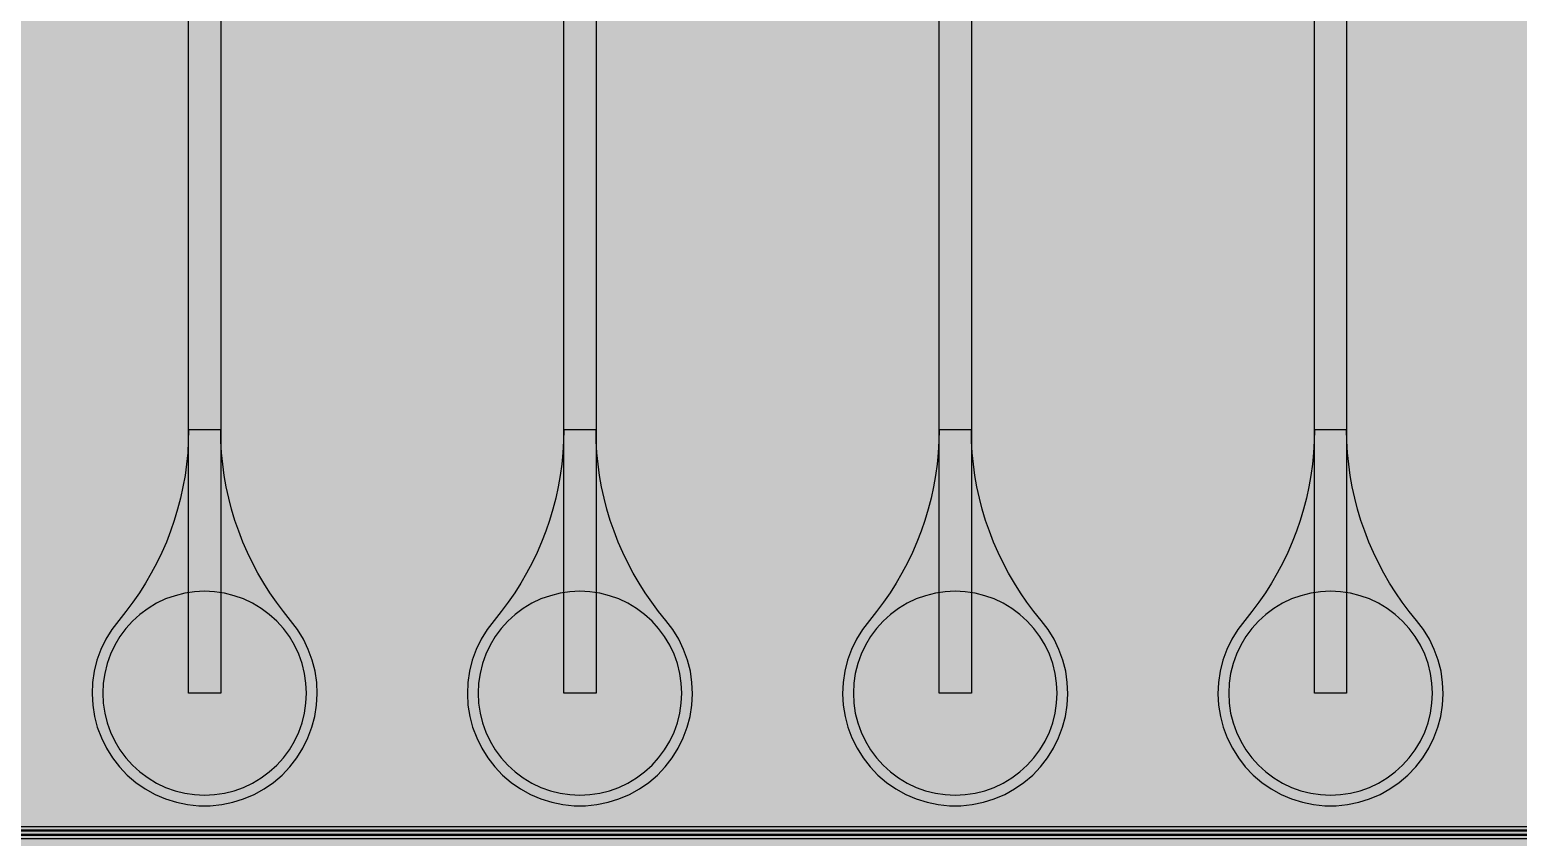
# Model space of a CAD drawing. Header units: metres. Extents: x -7231 to 10969, y -37556 to 1873.
# Drawn here: x -4007 to -2618, y -34805 to -34053 of the extents above; entities that cross this region are included whole.
import ezdxf

# ---------------------------------------------------------------- set-up
doc = ezdxf.new("R2010")
doc.units = ezdxf.units.M
for name, color, linetype in [('Metal1', 4, 'CONTINUOUS'), ('Metal2', 3, 'CONTINUOUS'), ('Polyimide', 7, 'CONTINUOUS'), ('Polyimide_Negative', 5, 'CONTINUOUS')]:
    doc.layers.add(name, color=color, linetype=linetype)

msp = doc.modelspace()

# ---------------------------------------------------------------- hatches: boundary and pattern name
at = {"layer": 'Polyimide'}
msp.add_hatch(color=7, dxfattribs=at).paths.add_polyline_path([(4065.7, -468), (4066.7, -502), (4068.5, -536), (4071.4, -570), (4075.5, -604), (4081, -638), (4088, -672), (4096.5, -706), (4106.6, -740), (4118.3, -774), (4131.6, -808), (4146.5, -842), (4162.9, -876), (4180.7, -910), (4199.8, -944), (4220.2, -978), (4241.7, -1012), (4264.2, -1046), (4287.5, -1080), (4311.5, -1114), (4336, -1148), (4360.9, -1182), (4385.9, -1216), (4410.9, -1250), (4435.7, -1284), (4460.2, -1318), (4484.2, -1352), (4507.5, -1385.9), (4530, -1419.9), (4551.5, -1453.9), (4571.9, -1487.9), (4591.1, -1521.9), (4608.9, -1555.9), (4625.3, -1589.9), (4640.1, -1623.9), (4653.4, -1657.9), (4665.1, -1691.9), (4675.2, -1725.9), (4683.7, -1759.9), (4690.7, -1793.9), (4696.2, -1827.9), (4700.3, -1861.9), (4703.2, -1895.9), (4705.1, -1929.9), (4706.1, -1963.9), (4706.4, -1997.9), (4706.5, -2031.9), (4706.5, -4793), (4710, -4838.4), (4720.2, -4882.7), (4737.1, -4925), (4760.1, -4964.2), (4788.9, -4999.5), (4822.6, -5030), (4860.5, -5055.1), (4901.8, -5074.2), (4901.8, -5074.2), (4970.7, -5105.2), (5034.7, -5145.3), (5092.8, -5193.5), (5143.8, -5249.2), (5186.9, -5311.2), (5221.2, -5378.4), (5246.2, -5449.7), (5261.4, -5523.7), (5266.5, -5599), (5261.4, -5674.3), (5246.2, -5748.3), (5221.2, -5819.6), (5186.9, -5886.8), (5143.8, -5948.8), (5092.8, -6004.5), (5034.7, -6052.7), (4970.7, -6092.8), (4901.8, -6123.8), (4860.5, -6142.9), (4822.6, -6168), (4788.9, -6198.5), (4760.1, -6233.8), (4737.1, -6273), (4720.2, -6315.3), (4710, -6359.6), (4706.5, -6405), (4706.5, -9221.5), (4710, -9266.9), (4720.2, -9311.2), (4737.1, -9353.5), (4760.1, -9392.7), (4788.9, -9428), (4822.6, -9458.5), (4860.5, -9483.6), (4901.8, -9502.7), (4970.7, -9533.7), (5034.7, -9573.8), (5092.8, -9622), (5143.8, -9677.7), (5186.9, -9739.7), (5221.2, -9806.9), (5246.2, -9878.2), (5261.4, -9952.2), (5266.5, -10027.5), (5261.4, -10102.8), (5246.2, -10176.8), (5221.2, -10248.1), (5186.9, -10315.3), (5143.8, -10377.3), (5092.8, -10433), (5034.7, -10481.2), (4970.7, -10521.3), (4901.8, -10552.3), (4860.5, -10571.4), (4822.6, -10596.5), (4788.9, -10627), (4760.1, -10662.3), (4737.1, -10701.5), (4720.2, -10743.8), (4710, -10788.1), (4706.5, -10833.5), (4706.5, -13650), (4710, -13695.4), (4720.2, -13739.7), (4737.1, -13782), (4760.1, -13821.2), (4788.9, -13856.5), (4822.6, -13887), (4860.5, -13912.1), (4901.8, -13931.2), (4970.7, -13962.2), (5034.7, -14002.2), (5092.8, -14050.5), (5143.8, -14106.2), (5186.9, -14168.2), (5221.2, -14235.4), (5246.2, -14306.7), (5261.4, -14380.7), (5266.5, -14456), (5261.4, -14531.3), (5246.2, -14605.3), (5221.2, -14676.5), (5186.9, -14743.8), (5143.8, -14805.8), (5092.8, -14861.5), (5034.7, -14909.7), (4970.7, -14949.8), (4901.8, -14980.8), (4860.5, -14999.9), (4822.6, -15025), (4788.9, -15055.5), (4760.1, -15090.8), (4737.1, -15130), (4720.2, -15172.3), (4710, -15216.6), (4706.5, -15262), (4706.5, -15456), (4720.9, -15750), (4764.1, -16041.3), (4835.7, -16326.8), (4934.9, -16604), (5060.7, -16870.2), (5212.1, -17122.7), (5387.5, -17359.2), (5585.2, -17577.3), (5803.3, -17775), (6039.8, -17950.4), (6292.3, -18101.8), (6558.4, -18227.6), (6835.6, -18326.8), (7121.2, -18398.3), (7412.4, -18441.5), (7706.5, -18456), (9969, -18456), (10047.4, -18459.8), (10125.1, -18471.4), (10201.2, -18490.4), (10275.2, -18516.9), (10346.1, -18550.5), (10413.5, -18590.8), (10476.5, -18637.6), (10534.7, -18690.3), (10587.4, -18748.5), (10634.2, -18811.5), (10674.5, -18878.9), (10708.1, -18949.8), (10734.6, -19023.8), (10753.6, -19099.9), (10765.2, -19177.6), (10769, -19256), (10769, -20895.8), (10730.2, -20951.4), (10694.6, -21009.1), (10662.2, -21068.6), (10633.2, -21129.9), (10607.6, -21192.7), (10585.5, -21256.7), (10566.9, -21322), (10552, -21388.1), (10540.8, -21455), (10533.4, -21522.3), (10529.6, -21590), (10529.6, -21657.8), (10533.4, -21725.5), (10540.8, -21792.9), (10552, -21859.7), (10566.9, -21925.9), (10585.5, -21991.1), (10607.6, -22055.2), (10633.2, -22117.9), (10662.2, -22179.2), (10694.6, -22238.7), (10730.2, -22296.4), (10769, -22352), (10769, -32454.2), (10728.7, -32510.5), (10691.7, -32568.9), (10658, -32629.3), (10627.8, -32691.6), (10601.2, -32755.4), (10578.2, -32820.7), (10558.9, -32887.1), (10543.4, -32954.5), (10531.8, -33022.7), (10524, -33091.4), (10520.1, -33160.5), (10520.1, -33229.7), (10524, -33298.8), (10531.8, -33367.5), (10543.4, -33435.7), (10558.9, -33503.1), (10578.2, -33569.5), (10601.2, -33634.8), (10627.8, -33698.6), (10658, -33760.8), (10691.7, -33821.3), (10728.7, -33879.7), (10769, -33936), (10769, -36556), (10765.2, -36634.4), (10753.6, -36712.1), (10734.6, -36788.2), (10708.1, -36862.1), (10674.5, -36933.1), (10634.2, -37000.5), (10587.4, -37063.5), (10534.7, -37121.7), (10476.5, -37174.4), (10413.5, -37221.2), (10346.1, -37261.5), (10275.2, -37295.1), (10201.2, -37321.6), (10125.1, -37340.6), (10047.4, -37352.1), (9969, -37356), (-6231, -37356), (-6309.4, -37352.1), (-6387.1, -37340.6), (-6463.2, -37321.6), (-6537.2, -37295.1), (-6608.1, -37261.5), (-6675.5, -37221.2), (-6738.5, -37174.4), (-6796.7, -37121.7), (-6849.4, -37063.5), (-6896.2, -37000.5), (-6936.5, -36933.1), (-6970.1, -36862.1), (-6996.6, -36788.2), (-7015.6, -36712.1), (-7027.2, -36634.4), (-7031, -36556), (-7031, -33936), (-6990.7, -33879.8), (-6953.7, -33821.3), (-6920, -33760.9), (-6889.8, -33698.6), (-6863.2, -33634.8), (-6840.2, -33569.5), (-6820.9, -33503.1), (-6805.4, -33435.7), (-6793.7, -33367.5), (-6785.9, -33298.8), (-6782, -33229.7), (-6782, -33160.5), (-6785.9, -33091.4), (-6793.7, -33022.7), (-6805.4, -32954.5), (-6820.9, -32887.1), (-6840.2, -32820.6), (-6863.2, -32755.4), (-6889.8, -32691.5), (-6920, -32629.3), (-6953.7, -32568.9), (-6990.7, -32510.4), (-7031, -32454.2), (-7031, -22364.8), (-6990.7, -22308.6), (-6953.7, -22250.1), (-6920, -22189.7), (-6889.8, -22127.5), (-6863.2, -22063.6), (-6840.2, -21998.4), (-6820.9, -21931.9), (-6805.4, -21864.5), (-6793.7, -21796.3), (-6785.9, -21727.6), (-6782, -21658.5), (-6782, -21589.3), (-6785.9, -21520.3), (-6793.7, -21451.5), (-6805.4, -21383.3), (-6820.9, -21315.9), (-6840.2, -21249.5), (-6863.2, -21184.2), (-6889.8, -21120.4), (-6920, -21058.1), (-6953.7, -20997.7), (-6990.7, -20939.3), (-7031, -20883), (-7031, -19256), (-7027.2, -19177.6), (-7015.6, -19099.9), (-6996.6, -19023.8), (-6970.1, -18949.8), (-6936.5, -18878.9), (-6896.2, -18811.5), (-6849.4, -18748.5), (-6796.7, -18690.3), (-6738.5, -18637.6), (-6675.5, -18590.8), (-6608.1, -18550.5), (-6537.2, -18516.9), (-6463.2, -18490.4), (-6387.1, -18471.4), (-6309.4, -18459.8), (-6231, -18456), (-3968.5, -18456), (-3674.4, -18441.5), (-3383.2, -18398.3), (-3097.6, -18326.8), (-2820.4, -18227.6), (-2554.3, -18101.8), (-2301.8, -17950.4), (-2065.3, -17775), (-1847.2, -17577.3), (-1649.5, -17359.2), (-1474.1, -17122.7), (-1322.7, -16870.2), (-1196.9, -16604), (-1097.7, -16326.8), (-1026.1, -16041.3), (-982.9, -15750), (-968.5, -15456), (-968.5, -15262), (-972, -15216.6), (-982.2, -15172.3), (-999.1, -15130), (-1022.1, -15090.8), (-1050.9, -15055.5), (-1084.6, -15025), (-1122.5, -14999.9), (-1163.8, -14980.8), (-1232.7, -14949.8), (-1296.7, -14909.7), (-1354.8, -14861.5), (-1405.8, -14805.8), (-1448.9, -14743.8), (-1483.2, -14676.5), (-1508.2, -14605.3), (-1523.4, -14531.3), (-1528.5, -14456), (-1523.4, -14380.7), (-1508.2, -14306.7), (-1483.2, -14235.4), (-1448.9, -14168.2), (-1405.8, -14106.2), (-1354.8, -14050.5), (-1296.7, -14002.2), (-1232.7, -13962.2), (-1163.8, -13931.2), (-1122.5, -13912.1), (-1084.6, -13887), (-1050.9, -13856.5), (-1022.1, -13821.2), (-999.1, -13782), (-982.2, -13739.7), (-972, -13695.4), (-968.5, -13650), (-968.5, -12309.6), (-972, -12264.3), (-982.2, -12219.9), (-999.1, -12177.7), (-1022.1, -12138.5), (-1050.9, -12103.2), (-1084.6, -12072.6), (-1122.5, -12047.5), (-1163.8, -12028.5), (-1232.7, -11997.4), (-1296.7, -11957.4), (-1354.8, -11909.1), (-1405.8, -11853.5), (-1448.9, -11791.5), (-1483.2, -11724.2), (-1508.2, -11653), (-1523.4, -11579), (-1528.5, -11503.7), (-1523.4, -11428.3), (-1508.2, -11354.4), (-1483.2, -11283.1), (-1448.9, -11215.9), (-1405.8, -11153.8), (-1354.8, -11098.2), (-1296.7, -11049.9), (-1232.7, -11009.9), (-1163.8, -10978.8), (-1122.5, -10959.8), (-1084.6, -10934.7), (-1050.9, -10904.1), (-1022.1, -10868.9), (-999.1, -10829.6), (-982.2, -10787.4), (-972, -10743), (-968.5, -10697.7), (-968.5, -9357.3), (-972, -9311.9), (-982.2, -9267.6), (-999.1, -9225.4), (-1022.1, -9186.1), (-1050.9, -9150.8), (-1084.6, -9120.3), (-1122.5, -9095.2), (-1163.8, -9076.2), (-1163.8, -9076.2), (-1232.7, -9045.1), (-1296.7, -9005.1), (-1354.8, -8956.8), (-1405.8, -8901.1), (-1448.9, -8839.1), (-1483.2, -8771.9), (-1508.2, -8700.6), (-1523.4, -8626.7), (-1528.5, -8551.3), (-1523.4, -8476), (-1508.2, -8402), (-1483.2, -8330.8), (-1448.9, -8263.5), (-1405.8, -8201.5), (-1354.8, -8145.9), (-1296.7, -8097.6), (-1232.7, -8057.6), (-1163.8, -8026.5), (-1163.8, -8026.5), (-1122.5, -8007.4), (-1084.6, -7982.4), (-1050.9, -7951.8), (-1022.1, -7916.5), (-999.1, -7877.3), (-982.2, -7835), (-972, -7790.7), (-968.5, -7745.4), (-968.5, -6405), (-972, -6359.6), (-982.2, -6315.3), (-999.1, -6273), (-1022.1, -6233.8), (-1050.9, -6198.5), (-1084.6, -6168), (-1122.5, -6142.9), (-1163.8, -6123.8), (-1163.8, -6123.8), (-1232.7, -6092.8), (-1296.7, -6052.7), (-1354.8, -6004.5), (-1405.8, -5948.8), (-1448.9, -5886.8), (-1483.2, -5819.6), (-1508.2, -5748.3), (-1523.4, -5674.3), (-1528.5, -5599), (-1523.4, -5523.7), (-1508.2, -5449.7), (-1483.2, -5378.4), (-1448.9, -5311.2), (-1405.8, -5249.2), (-1354.8, -5193.5), (-1296.7, -5145.3), (-1232.7, -5105.2), (-1163.8, -5074.2), (-1163.8, -5074.2), (-1122.5, -5055.1), (-1084.6, -5030), (-1050.9, -4999.5), (-1022.1, -4964.2), (-999.1, -4925), (-982.2, -4882.7), (-972, -4838.4), (-968.5, -4793), (-968.5, -2031.9), (-968.4, -1997.9), (-968.1, -1963.9), (-967.1, -1929.9), (-965.2, -1895.9), (-962.2, -1861.9), (-958, -1827.9), (-952.4, -1793.9), (-945.3, -1759.9), (-936.6, -1725.9), (-926.4, -1691.9), (-914.4, -1657.9), (-900.9, -1623.9), (-885.7, -1589.9), (-869.1, -1555.9), (-850.9, -1521.9), (-831.4, -1487.9), (-810.6, -1453.9), (-788.7, -1419.9), (-765.8, -1385.9), (-742.1, -1352), (-717.6, -1318), (-692.7, -1284), (-667.4, -1250), (-641.9, -1216), (-616.4, -1182), (-591.1, -1148), (-566.1, -1114), (-541.7, -1080), (-517.9, -1046), (-495, -1012), (-473.1, -978), (-452.4, -944), (-432.8, -910), (-414.7, -876), (-398, -842), (-382.9, -808), (-369.3, -774), (-357.4, -740), (-347.1, -706), (-338.4, -672), (-331.3, -638), (-325.7, -604), (-321.5, -570), (-318.6, -536), (-316.7, -502), (-315.7, -468), (-315.3, -434), (-315.2, -400), (-315.2, 401), (-315.2, 451), (-315.2, 1644), (-270.2, 1644), (-270, 1637.1), (-269.4, 1630.3), (-268.2, 1623.5), (-266.7, 1616.8), (-264.7, 1610.2), (-262.3, 1603.8), (-259.4, 1597.6), (-256.2, 1591.5), (-252.6, 1585.7), (-248.6, 1580.1), (-244.2, 1574.8), (-239.5, 1569.8), (-234.5, 1565.1), (-229.2, 1560.7), (-223.6, 1556.7), (-217.8, 1553.1), (-211.7, 1549.8), (-205.4, 1547), (-199, 1544.6), (-192.4, 1542.6), (-185.7, 1541), (-179, 1539.9), (-172.1, 1539.2), (-165.2, 1539), (-158.4, 1539.2), (-151.5, 1539.9), (-144.8, 1541), (-138.1, 1542.6), (-131.5, 1544.6), (-125.1, 1547), (-118.8, 1549.8), (-112.8, 1553.1), (-106.9, 1556.7), (-101.3, 1560.7), (-96, 1565.1), (-91, 1569.8), (-86.3, 1574.8), (-81.9, 1580.1), (-77.9, 1585.7), (-74.3, 1591.5), (-71.1, 1597.6), (-68.2, 1603.8), (-65.8, 1610.2), (-63.8, 1616.8), (-62.3, 1623.5), (-61.1, 1630.3), (-60.5, 1637.1), (-60.2, 1644), (1853, 1644), (1853, 1573), (3815.2, 1573), (3815.5, 1579.5), (3816.1, 1586.1), (3817.2, 1592.5), (3818.7, 1598.9), (3820.6, 1605.1), (3822.9, 1611.3), (3825.6, 1617.2), (3828.6, 1623), (3832.1, 1628.6), (3835.9, 1633.9), (3840.1, 1638.9), (3844.5, 1643.7), (3849.3, 1648.2), (3854.4, 1652.3), (3859.7, 1656.1), (3865.2, 1659.6), (3871, 1662.7), (3877, 1665.4), (3883.1, 1667.7), (3889.4, 1669.6), (3895.7, 1671.1), (3902.2, 1672.1), (3908.7, 1672.8), (3915.2, 1673), (3921.8, 1672.8), (3928.3, 1672.1), (3934.8, 1671.1), (3941.1, 1669.6), (3947.4, 1667.7), (3953.5, 1665.4), (3959.5, 1662.7), (3965.2, 1659.6), (3970.8, 1656.1), (3976.1, 1652.3), (3981.2, 1648.2), (3986, 1643.7), (3990.4, 1638.9), (3994.6, 1633.9), (3998.4, 1628.6), (4001.9, 1623), (4004.9, 1617.2), (4007.6, 1611.3), (4009.9, 1605.1), (4011.8, 1598.9), (4013.3, 1592.5), (4014.4, 1586.1), (4015, 1579.5), (4015.2, 1573), (4065.2, 1573), (4065.2, 451), (4065.2, 401), (4065.2, -400), (4065.3, -434), (4065.7, -468)])

# ---------------------------------------------------------------- linework, layer by layer
at = {"layer": 'Metal1'}
for points in [[(1800.7, -19211.9), (1800.7, -36135.7), (1769.7, -36166.7), (-5898.2, -36166.7), (-5929.2, -36135.7), (-5929.2, -33784.3), (-5898.2, -33753.2), (-2822.8, -33753.2), (-2788.7, -33783), (-2778.5, -33928.3), (-2778.5, -34671), (-2808.5, -34671), (-2808.5, -33928.3), (-2798.3, -33787), (-2824.2, -33756.8), (-5896.8, -33756.8), (-5925.7, -33785.7), (-5925.7, -36134.3), (-5896.8, -36163.2), (1768.3, -36163.2), (1797.2, -36134.3), (1797.2, -19211.9)], [(1792.7, -19211.9), (1792.7, -36127.7), (1761.7, -36158.7), (-5890.2, -36158.7), (-5921.2, -36127.7), (-5921.2, -33792.3), (-5890.2, -33761.2), (-3172.8, -33761.2), (-3138.7, -33791), (-3128.5, -33934.7), (-3128.5, -34671), (-3158.5, -34671), (-3158.5, -33934.7), (-3148.3, -33795), (-3174.2, -33764.8), (-5888.8, -33764.8), (-5917.7, -33793.7), (-5917.7, -36126.3), (-5888.8, -36155.2), (1760.3, -36155.2), (1789.2, -36126.3), (1789.2, -19211.9)], [(1784.7, -19211.9), (1784.7, -36119.7), (1753.7, -36150.7), (-5882.2, -36150.7), (-5913.2, -36119.7), (-5913.2, -33800.3), (-5882.2, -33769.2), (-3522.8, -33769.2), (-3488.7, -33799), (-3478.5, -33941.1), (-3478.5, -34671), (-3508.5, -34671), (-3508.5, -33941.1), (-3498.3, -33803), (-3524.2, -33772.8), (-5880.8, -33772.8), (-5909.7, -33801.7), (-5909.7, -36118.3), (-5880.8, -36147.2), (1752.3, -36147.2), (1781.2, -36118.3), (1781.2, -19211.9)], [(1776.7, -19211.9), (1776.7, -36111.7), (1745.7, -36142.7), (-5874.2, -36142.7), (-5905.2, -36111.7), (-5905.2, -33808.3), (-5874.2, -33777.2), (-3872.8, -33777.2), (-3838.6, -33807), (-3828.5, -33947.5), (-3828.5, -34671), (-3858.5, -34671), (-3858.5, -33947.5), (-3848.4, -33811), (-3874.2, -33780.8), (-5872.8, -33780.8), (-5901.7, -33809.7), (-5901.7, -36110.3), (-5872.8, -36139.2), (1744.3, -36139.2), (1773.2, -36110.3), (1773.2, -19211.9)], [(1736.7, -19211.9), (1736.7, -36071.7), (1705.7, -36102.7), (-5834.2, -36102.7), (-5865.2, -36071.7), (-5865.2, -34830.3), (-5834.2, -34799.2), (-22.8, -34799.2), (11.1, -34829.1), (21.5, -34987.1), (21.5, -35781), (-8.5, -35781), (-8.5, -34987.1), (1.9, -34832.9), (-24.2, -34802.8), (-5832.8, -34802.8), (-5861.7, -34831.7), (-5861.7, -36070.3), (-5832.8, -36099.2), (1704.3, -36099.2), (1733.2, -36070.3), (1733.2, -19211.9)]]:
    msp.add_lwpolyline(points, dxfattribs=at)
for points in [[(-3858.5, -34425.4), (-3858.7, -34436.2), (-3859.3, -34446.9), (-3860.4, -34457.6), (-3861.8, -34468.2), (-3863.7, -34478.8), (-3866, -34489.3), (-3868.7, -34499.6), (-3871.8, -34509.9), (-3875.3, -34520.1), (-3879.2, -34530.1), (-3883.5, -34539.9), (-3888.1, -34549.6), (-3893.2, -34559.1), (-3898.6, -34568.4), (-3904.3, -34577.4), (-3910.4, -34586.2), (-3916.9, -34594.8), (-3923.6, -34603.1), (-3930.1, -34611.6), (-3935.6, -34620.6), (-3940.2, -34630.2), (-3943.9, -34640.1), (-3946.5, -34650.4), (-3948, -34660.9), (-3948.5, -34671.5), (-3947.9, -34682.1), (-3946.3, -34692.6), (-3943.6, -34702.8), (-3939.8, -34712.7), (-3935.1, -34722.2), (-3929.5, -34731.2), (-3923, -34739.6), (-3915.7, -34747.3), (-3907.6, -34754.2), (-3898.9, -34760.2), (-3889.6, -34765.3), (-3879.9, -34769.5), (-3869.7, -34772.7), (-3859.4, -34774.8), (-3848.8, -34775.9), (-3838.2, -34775.9), (-3827.6, -34774.8), (-3817.3, -34772.7), (-3807.1, -34769.5), (-3797.4, -34765.3), (-3788.1, -34760.2), (-3779.4, -34754.2), (-3771.3, -34747.3), (-3764, -34739.6), (-3757.5, -34731.2), (-3751.9, -34722.2), (-3747.2, -34712.7), (-3743.4, -34702.8), (-3740.7, -34692.6), (-3739.1, -34682.1), (-3738.5, -34671.5), (-3739, -34660.9), (-3740.5, -34650.4), (-3743.1, -34640.1), (-3746.8, -34630.2), (-3751.4, -34620.6), (-3756.9, -34611.6), (-3763.4, -34603.1), (-3770.1, -34594.8), (-3776.6, -34586.2), (-3782.7, -34577.4), (-3788.4, -34568.4), (-3793.8, -34559.1), (-3798.9, -34549.6), (-3803.5, -34539.9), (-3807.8, -34530.1), (-3811.7, -34520.1), (-3815.2, -34509.9), (-3818.3, -34499.6), (-3821, -34489.3), (-3823.3, -34478.8), (-3825.2, -34468.2), (-3826.6, -34457.6), (-3827.7, -34446.9), (-3828.3, -34436.2), (-3828.5, -34425.4), (-3858.5, -34425.4)], [(-3508.5, -34425.4), (-3508.7, -34436.2), (-3509.3, -34446.9), (-3510.4, -34457.6), (-3511.8, -34468.2), (-3513.7, -34478.8), (-3516, -34489.3), (-3518.7, -34499.6), (-3521.8, -34509.9), (-3525.3, -34520.1), (-3529.2, -34530.1), (-3533.5, -34539.9), (-3538.1, -34549.6), (-3543.2, -34559.1), (-3548.6, -34568.4), (-3554.3, -34577.4), (-3560.4, -34586.2), (-3566.9, -34594.8), (-3573.6, -34603.1), (-3580.1, -34611.6), (-3585.6, -34620.6), (-3590.2, -34630.2), (-3593.9, -34640.1), (-3596.5, -34650.4), (-3598, -34660.9), (-3598.5, -34671.5), (-3597.9, -34682.1), (-3596.3, -34692.6), (-3593.6, -34702.8), (-3589.8, -34712.7), (-3585.1, -34722.2), (-3579.5, -34731.2), (-3573, -34739.6), (-3565.7, -34747.3), (-3557.6, -34754.2), (-3548.9, -34760.2), (-3539.6, -34765.3), (-3529.9, -34769.5), (-3519.7, -34772.7), (-3509.4, -34774.8), (-3498.8, -34775.9), (-3488.2, -34775.9), (-3477.6, -34774.8), (-3467.3, -34772.7), (-3457.1, -34769.5), (-3447.4, -34765.3), (-3438.1, -34760.2), (-3429.4, -34754.2), (-3421.3, -34747.3), (-3414, -34739.6), (-3407.5, -34731.2), (-3401.9, -34722.2), (-3397.2, -34712.7), (-3393.4, -34702.8), (-3390.7, -34692.6), (-3389.1, -34682.1), (-3388.5, -34671.5), (-3389, -34660.9), (-3390.5, -34650.4), (-3393.1, -34640.1), (-3396.8, -34630.2), (-3401.4, -34620.6), (-3406.9, -34611.6), (-3413.4, -34603.1), (-3420.1, -34594.8), (-3426.6, -34586.2), (-3432.7, -34577.4), (-3438.4, -34568.4), (-3443.8, -34559.1), (-3448.9, -34549.6), (-3453.5, -34539.9), (-3457.8, -34530.1), (-3461.7, -34520.1), (-3465.2, -34509.9), (-3468.3, -34499.6), (-3471, -34489.3), (-3473.3, -34478.8), (-3475.2, -34468.2), (-3476.6, -34457.6), (-3477.7, -34446.9), (-3478.3, -34436.2), (-3478.5, -34425.4), (-3508.5, -34425.4)], [(-3158.5, -34425.4), (-3158.7, -34436.2), (-3159.3, -34446.9), (-3160.4, -34457.6), (-3161.8, -34468.2), (-3163.7, -34478.8), (-3166, -34489.3), (-3168.7, -34499.6), (-3171.8, -34509.9), (-3175.3, -34520.1), (-3179.2, -34530.1), (-3183.5, -34539.9), (-3188.1, -34549.6), (-3193.2, -34559.1), (-3198.6, -34568.4), (-3204.3, -34577.4), (-3210.4, -34586.2), (-3216.9, -34594.8), (-3223.6, -34603.1), (-3230.1, -34611.6), (-3235.6, -34620.6), (-3240.2, -34630.2), (-3243.9, -34640.1), (-3246.5, -34650.4), (-3248, -34660.9), (-3248.5, -34671.5), (-3247.9, -34682.1), (-3246.3, -34692.6), (-3243.6, -34702.8), (-3239.8, -34712.7), (-3235.1, -34722.2), (-3229.5, -34731.2), (-3223, -34739.6), (-3215.7, -34747.3), (-3207.6, -34754.2), (-3198.9, -34760.2), (-3189.6, -34765.3), (-3179.9, -34769.5), (-3169.7, -34772.7), (-3159.4, -34774.8), (-3148.8, -34775.9), (-3138.2, -34775.9), (-3127.6, -34774.8), (-3117.3, -34772.7), (-3107.1, -34769.5), (-3097.4, -34765.3), (-3088.1, -34760.2), (-3079.4, -34754.2), (-3071.3, -34747.3), (-3064, -34739.6), (-3057.5, -34731.2), (-3051.9, -34722.2), (-3047.2, -34712.7), (-3043.4, -34702.8), (-3040.7, -34692.6), (-3039.1, -34682.1), (-3038.5, -34671.5), (-3039, -34660.9), (-3040.5, -34650.4), (-3043.1, -34640.1), (-3046.8, -34630.2), (-3051.4, -34620.6), (-3056.9, -34611.6), (-3063.4, -34603.1), (-3070.1, -34594.8), (-3076.6, -34586.2), (-3082.7, -34577.4), (-3088.4, -34568.4), (-3093.8, -34559.1), (-3098.9, -34549.6), (-3103.5, -34539.9), (-3107.8, -34530.1), (-3111.7, -34520.1), (-3115.2, -34509.9), (-3118.3, -34499.6), (-3121, -34489.3), (-3123.3, -34478.8), (-3125.2, -34468.2), (-3126.6, -34457.6), (-3127.7, -34446.9), (-3128.3, -34436.2), (-3128.5, -34425.4), (-3158.5, -34425.4)], [(-2808.5, -34425.4), (-2808.7, -34436.2), (-2809.3, -34446.9), (-2810.4, -34457.6), (-2811.8, -34468.2), (-2813.7, -34478.8), (-2816, -34489.3), (-2818.7, -34499.6), (-2821.8, -34509.9), (-2825.3, -34520.1), (-2829.2, -34530.1), (-2833.5, -34539.9), (-2838.1, -34549.6), (-2843.2, -34559.1), (-2848.6, -34568.4), (-2854.3, -34577.4), (-2860.4, -34586.2), (-2866.9, -34594.8), (-2873.6, -34603.1), (-2880.1, -34611.6), (-2885.6, -34620.6), (-2890.2, -34630.2), (-2893.9, -34640.1), (-2896.5, -34650.4), (-2898, -34660.9), (-2898.5, -34671.5), (-2897.9, -34682.1), (-2896.3, -34692.6), (-2893.6, -34702.8), (-2889.8, -34712.7), (-2885.1, -34722.2), (-2879.5, -34731.2), (-2873, -34739.6), (-2865.7, -34747.3), (-2857.6, -34754.2), (-2848.9, -34760.2), (-2839.6, -34765.3), (-2829.9, -34769.5), (-2819.7, -34772.7), (-2809.4, -34774.8), (-2798.8, -34775.9), (-2788.2, -34775.9), (-2777.6, -34774.8), (-2767.3, -34772.7), (-2757.1, -34769.5), (-2747.4, -34765.3), (-2738.1, -34760.2), (-2729.4, -34754.2), (-2721.3, -34747.3), (-2714, -34739.6), (-2707.5, -34731.2), (-2701.9, -34722.2), (-2697.2, -34712.7), (-2693.4, -34702.8), (-2690.7, -34692.6), (-2689.1, -34682.1), (-2688.5, -34671.5), (-2689, -34660.9), (-2690.5, -34650.4), (-2693.1, -34640.1), (-2696.8, -34630.2), (-2701.4, -34620.6), (-2706.9, -34611.6), (-2713.4, -34603.1), (-2720.1, -34594.8), (-2726.6, -34586.2), (-2732.7, -34577.4), (-2738.4, -34568.4), (-2743.8, -34559.1), (-2748.9, -34549.6), (-2753.5, -34539.9), (-2757.8, -34530.1), (-2761.7, -34520.1), (-2765.2, -34509.9), (-2768.3, -34499.6), (-2771, -34489.3), (-2773.3, -34478.8), (-2775.2, -34468.2), (-2776.6, -34457.6), (-2777.7, -34446.9), (-2778.3, -34436.2), (-2778.5, -34425.4), (-2808.5, -34425.4)]]:
    msp.add_lwpolyline(points, close=True, dxfattribs=at)
at = {"layer": 'Metal2'}
for points in [[(1740.7, -19211.9), (1740.7, -36075.7), (1709.7, -36106.7), (-5838.2, -36106.7), (-5869.2, -36075.7), (-5869.2, -34826.3), (-5838.2, -34795.2), (10.8, -34795.2), (60.3, -34817.9), (109.5, -34886.6), (194.5, -35033.5), (168.5, -35048.5), (83.5, -34901.6), (50.3, -34828), (9.8, -34798.8), (-5836.8, -34798.8), (-5865.7, -34827.7), (-5865.7, -36074.3), (-5836.8, -36103.2), (1708.3, -36103.2), (1737.2, -36074.3), (1737.2, -19211.9)], [(1732.7, -19211.9), (1732.7, -36067.7), (1701.7, -36098.7), (-5830.2, -36098.7), (-5861.2, -36067.7), (-5861.2, -34834.3), (-5830.2, -34803.2), (-339.3, -34803.2), (-289.1, -34825.4), (-242.8, -34887.7), (-155.6, -35033.3), (-181.4, -35048.7), (-268.5, -34903.1), (-299.5, -34836.1), (-340.2, -34806.8), (-5828.8, -34806.8), (-5857.7, -34835.7), (-5857.7, -36066.3), (-5828.8, -36095.2), (1700.3, -36095.2), (1729.2, -36066.3), (1729.2, -19211.9)]]:
    msp.add_lwpolyline(points, dxfattribs=at)
at = {"layer": 'Polyimide_Negative'}
for points in [[(-3748.5, -34671), (-3749, -34661.7), (-3750.3, -34652.5), (-3752.6, -34643.4), (-3755.7, -34634.6), (-3759.7, -34626.2), (-3764.5, -34618.2), (-3770.1, -34610.7), (-3776.3, -34603.8), (-3783.2, -34597.6), (-3790.7, -34592), (-3798.7, -34587.2), (-3807.1, -34583.2), (-3815.9, -34580.1), (-3825, -34577.8), (-3834.2, -34576.5), (-3843.5, -34576), (-3852.8, -34576.5), (-3862, -34577.8), (-3871.1, -34580.1), (-3879.9, -34583.2), (-3888.3, -34587.2), (-3896.3, -34592), (-3903.8, -34597.6), (-3910.7, -34603.8), (-3916.9, -34610.7), (-3922.5, -34618.2), (-3927.3, -34626.2), (-3931.3, -34634.6), (-3934.4, -34643.4), (-3936.7, -34652.5), (-3938, -34661.7), (-3938.5, -34671), (-3938, -34680.3), (-3936.7, -34689.5), (-3934.4, -34698.6), (-3931.3, -34707.4), (-3927.3, -34715.8), (-3922.5, -34723.8), (-3916.9, -34731.3), (-3910.7, -34738.2), (-3903.8, -34744.4), (-3896.3, -34750), (-3888.3, -34754.8), (-3879.9, -34758.8), (-3871.1, -34761.9), (-3862, -34764.2), (-3852.8, -34765.5), (-3843.5, -34766), (-3834.2, -34765.5), (-3825, -34764.2), (-3815.9, -34761.9), (-3807.1, -34758.8), (-3798.7, -34754.8), (-3790.7, -34750), (-3783.2, -34744.4), (-3776.3, -34738.2), (-3770.1, -34731.3), (-3764.5, -34723.8), (-3759.7, -34715.8), (-3755.7, -34707.4), (-3752.6, -34698.6), (-3750.3, -34689.5), (-3749, -34680.3), (-3748.5, -34671)], [(-3398.5, -34671), (-3399, -34661.7), (-3400.3, -34652.5), (-3402.6, -34643.4), (-3405.7, -34634.6), (-3409.7, -34626.2), (-3414.5, -34618.2), (-3420.1, -34610.7), (-3426.3, -34603.8), (-3433.2, -34597.6), (-3440.7, -34592), (-3448.7, -34587.2), (-3457.1, -34583.2), (-3465.9, -34580.1), (-3475, -34577.8), (-3484.2, -34576.5), (-3493.5, -34576), (-3502.8, -34576.5), (-3512, -34577.8), (-3521.1, -34580.1), (-3529.9, -34583.2), (-3538.3, -34587.2), (-3546.3, -34592), (-3553.8, -34597.6), (-3560.7, -34603.8), (-3566.9, -34610.7), (-3572.5, -34618.2), (-3577.3, -34626.2), (-3581.3, -34634.6), (-3584.4, -34643.4), (-3586.7, -34652.5), (-3588, -34661.7), (-3588.5, -34671), (-3588, -34680.3), (-3586.7, -34689.5), (-3584.4, -34698.6), (-3581.3, -34707.4), (-3577.3, -34715.8), (-3572.5, -34723.8), (-3566.9, -34731.3), (-3560.7, -34738.2), (-3553.8, -34744.4), (-3546.3, -34750), (-3538.3, -34754.8), (-3529.9, -34758.8), (-3521.1, -34761.9), (-3512, -34764.2), (-3502.8, -34765.5), (-3493.5, -34766), (-3484.2, -34765.5), (-3475, -34764.2), (-3465.9, -34761.9), (-3457.1, -34758.8), (-3448.7, -34754.8), (-3440.7, -34750), (-3433.2, -34744.4), (-3426.3, -34738.2), (-3420.1, -34731.3), (-3414.5, -34723.8), (-3409.7, -34715.8), (-3405.7, -34707.4), (-3402.6, -34698.6), (-3400.3, -34689.5), (-3399, -34680.3), (-3398.5, -34671)], [(-3048.5, -34671), (-3049, -34661.7), (-3050.3, -34652.5), (-3052.6, -34643.4), (-3055.7, -34634.6), (-3059.7, -34626.2), (-3064.5, -34618.2), (-3070.1, -34610.7), (-3076.3, -34603.8), (-3083.2, -34597.6), (-3090.7, -34592), (-3098.7, -34587.2), (-3107.1, -34583.2), (-3115.9, -34580.1), (-3125, -34577.8), (-3134.2, -34576.5), (-3143.5, -34576), (-3152.8, -34576.5), (-3162, -34577.8), (-3171.1, -34580.1), (-3179.9, -34583.2), (-3188.3, -34587.2), (-3196.3, -34592), (-3203.8, -34597.6), (-3210.7, -34603.8), (-3216.9, -34610.7), (-3222.5, -34618.2), (-3227.3, -34626.2), (-3231.3, -34634.6), (-3234.4, -34643.4), (-3236.7, -34652.5), (-3238, -34661.7), (-3238.5, -34671), (-3238, -34680.3), (-3236.7, -34689.5), (-3234.4, -34698.6), (-3231.3, -34707.4), (-3227.3, -34715.8), (-3222.5, -34723.8), (-3216.9, -34731.3), (-3210.7, -34738.2), (-3203.8, -34744.4), (-3196.3, -34750), (-3188.3, -34754.8), (-3179.9, -34758.8), (-3171.1, -34761.9), (-3162, -34764.2), (-3152.8, -34765.5), (-3143.5, -34766), (-3134.2, -34765.5), (-3125, -34764.2), (-3115.9, -34761.9), (-3107.1, -34758.8), (-3098.7, -34754.8), (-3090.7, -34750), (-3083.2, -34744.4), (-3076.3, -34738.2), (-3070.1, -34731.3), (-3064.5, -34723.8), (-3059.7, -34715.8), (-3055.7, -34707.4), (-3052.6, -34698.6), (-3050.3, -34689.5), (-3049, -34680.3), (-3048.5, -34671)], [(-2698.5, -34671), (-2699, -34661.7), (-2700.3, -34652.5), (-2702.6, -34643.4), (-2705.7, -34634.6), (-2709.7, -34626.2), (-2714.5, -34618.2), (-2720.1, -34610.7), (-2726.3, -34603.8), (-2733.2, -34597.6), (-2740.7, -34592), (-2748.7, -34587.2), (-2757.1, -34583.2), (-2765.9, -34580.1), (-2775, -34577.8), (-2784.2, -34576.5), (-2793.5, -34576), (-2802.8, -34576.5), (-2812, -34577.8), (-2821.1, -34580.1), (-2829.9, -34583.2), (-2838.3, -34587.2), (-2846.3, -34592), (-2853.8, -34597.6), (-2860.7, -34603.8), (-2866.9, -34610.7), (-2872.5, -34618.2), (-2877.3, -34626.2), (-2881.3, -34634.6), (-2884.4, -34643.4), (-2886.7, -34652.5), (-2888, -34661.7), (-2888.5, -34671), (-2888, -34680.3), (-2886.7, -34689.5), (-2884.4, -34698.6), (-2881.3, -34707.4), (-2877.3, -34715.8), (-2872.5, -34723.8), (-2866.9, -34731.3), (-2860.7, -34738.2), (-2853.8, -34744.4), (-2846.3, -34750), (-2838.3, -34754.8), (-2829.9, -34758.8), (-2821.1, -34761.9), (-2812, -34764.2), (-2802.8, -34765.5), (-2793.5, -34766), (-2784.2, -34765.5), (-2775, -34764.2), (-2765.9, -34761.9), (-2757.1, -34758.8), (-2748.7, -34754.8), (-2740.7, -34750), (-2733.2, -34744.4), (-2726.3, -34738.2), (-2720.1, -34731.3), (-2714.5, -34723.8), (-2709.7, -34715.8), (-2705.7, -34707.4), (-2702.6, -34698.6), (-2700.3, -34689.5), (-2699, -34680.3), (-2698.5, -34671)]]:
    msp.add_lwpolyline(points, close=True, dxfattribs=at)

doc.saveas('drawing.dxf')
